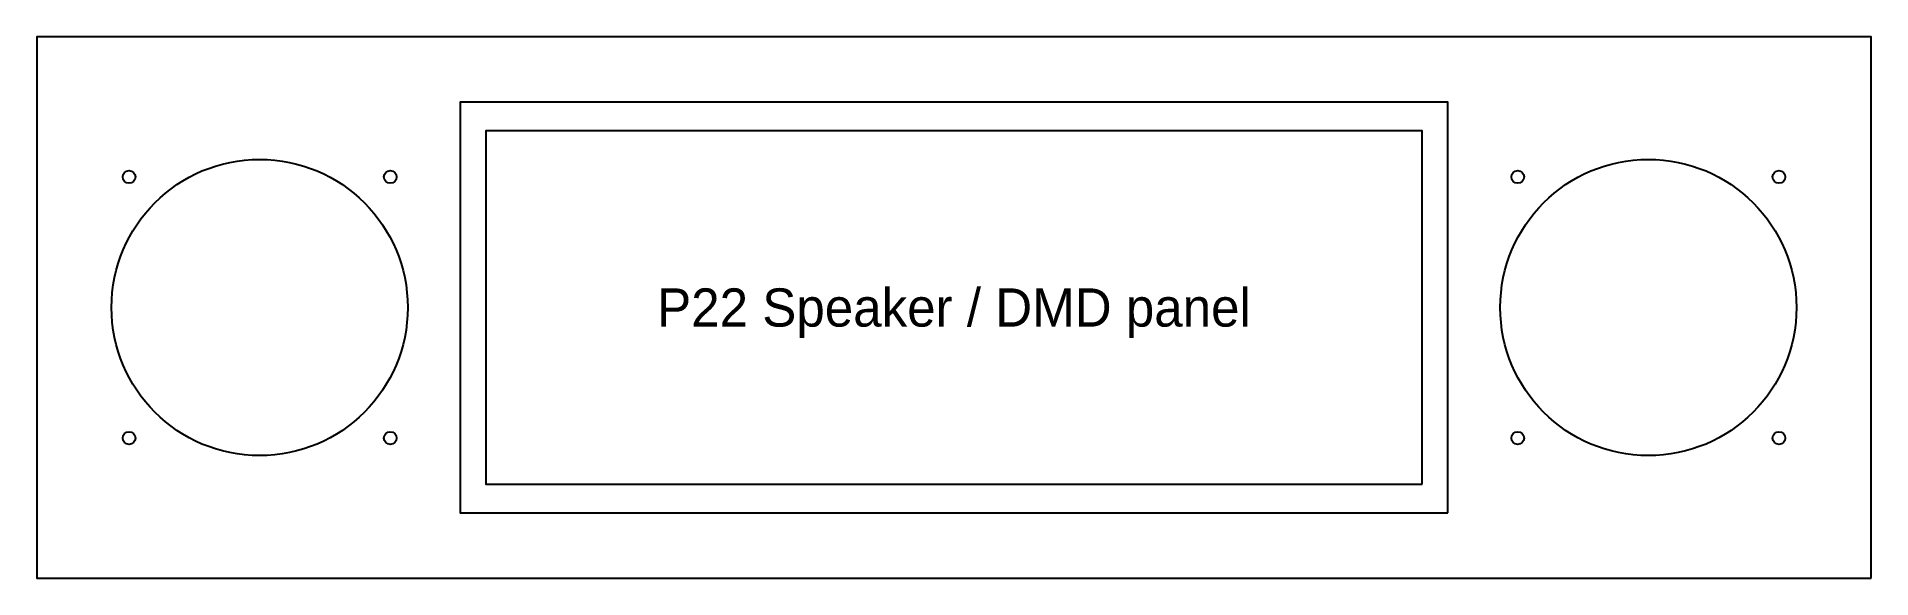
# Model space of a CAD drawing. Header units: millimetres. Extents: x 0 to 576, y 0 to 170.
import ezdxf
from ezdxf.enums import TextEntityAlignment as Align

# ---------------------------------------------------------------- set-up
doc = ezdxf.new("R2010")
doc.units = ezdxf.units.MM
for name, color, linetype in [('CUT_INSIDE', 5, 'Continuous'), ('CUT_OUTSIDE', 1, 'Continuous'), ('DRILL', 3, 'Continuous'), ('NOTES', 7, 'Continuous'), ('POCKET_6_BACK', 30, 'Continuous')]:
    doc.layers.add(name, color=color, linetype=linetype)

msp = doc.modelspace()

# ---------------------------------------------------------------- linework, layer by layer
at = {"layer": 'CUT_INSIDE'}
msp.add_lwpolyline([(435, 29.5), (435, 140.5), (141, 140.5), (141, 29.5), (435, 29.5)], close=True, dxfattribs=at)
for centre in [(70, 85), (506, 85)]:
    msp.add_circle(centre, 46.5, dxfattribs=at)
at = {"layer": 'CUT_OUTSIDE'}
msp.add_lwpolyline([(576, 0), (576, 170), (0, 170), (0, 0), (576, 0)], close=True, dxfattribs=at)
at = {"layer": 'DRILL'}
for centre in [(29, 126), (111, 126), (465, 126), (547, 126), (29, 44), (111, 44), (465, 44), (547, 44)]:
    msp.add_circle(centre, 2, dxfattribs=at)
at = {"layer": 'POCKET_6_BACK'}
msp.add_lwpolyline([(443, 20.5), (443, 149.5), (133, 149.5), (133, 20.5), (443, 20.5)], close=True, dxfattribs=at)

# ---------------------------------------------------------------- texts
at = {"layer": 'NOTES'}
msp.add_text('P22 Speaker / DMD panel', height=12, dxfattribs=at).set_placement((288, 85), align=Align.MIDDLE_CENTER)

doc.saveas('drawing.dxf')
